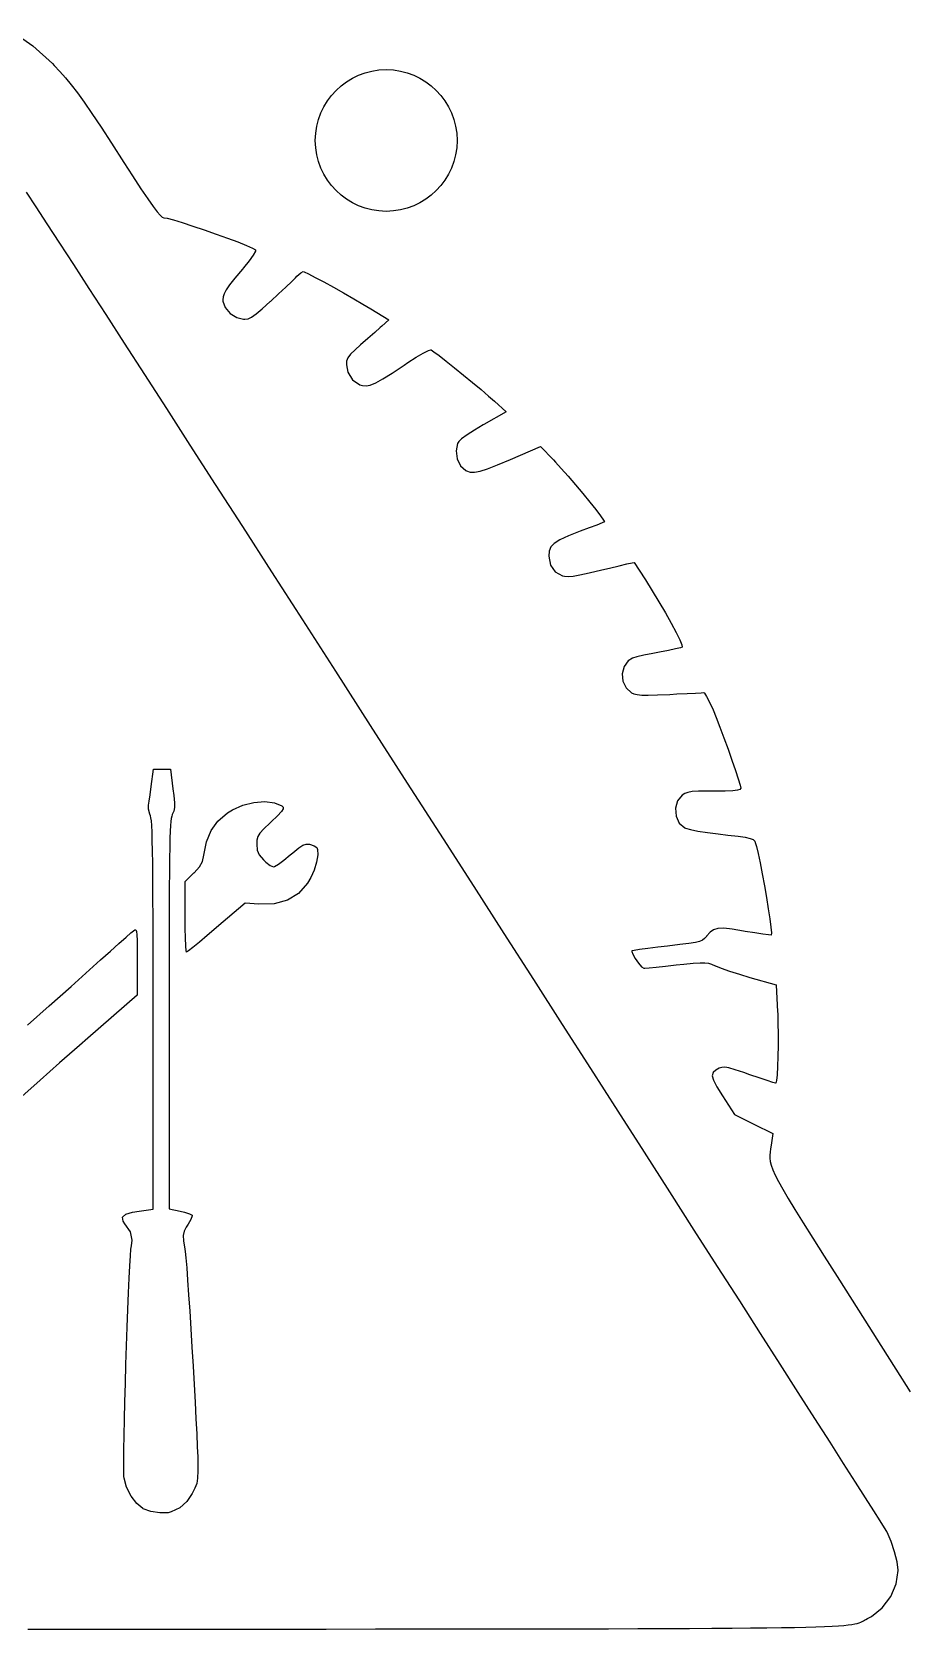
# Model space of a CAD drawing. Extents: x 48.4 to 111, y -108.5 to -46.5.
# Drawn here: x 100.87 to 105.79, y -84.86 to -75.84 of the extents above; entities that cross this region are included whole.
import ezdxf

# ---------------------------------------------------------------- set-up
doc = ezdxf.new("R2010")
doc.units = 0
doc.layers.add('BLACK', color=7, linetype='CONTINUOUS')

msp = doc.modelspace()

# ---------------------------------------------------------------- linework, layer by layer
at = {"layer": 'BLACK', "linetype": 'CONTINUOUS'}
for p, q in [((100.763312, -75.841262), (100.875085, -75.920003)), ((100.875085, -75.920003), (100.986458, -76.020323)), ((100.986458, -76.020323), (100.996567, -76.030479)), ((100.996567, -76.030479), (101.028821, -76.064222)), ((101.028821, -76.064222), (101.060268, -76.099664)), ((101.060268, -76.099664), (101.092483, -76.138984)), ((101.092483, -76.138984), (101.127043, -76.18436)), ((101.127043, -76.18436), (101.165524, -76.237971)), ((101.165524, -76.237971), (101.209504, -76.301997)), ((101.209504, -76.301997), (101.260557, -76.378615)), ((101.260557, -76.378615), (101.320262, -76.470005)), ((101.320262, -76.470005), (101.390193, -76.578346)), ((101.390193, -76.578346), (101.438292, -76.652893)), ((101.438292, -76.652893), (101.486092, -76.726103)), ((101.486092, -76.726103), (101.524329, -76.783347)), ((100.894668, -76.829419), (100.839631, -76.745584)), ((101.524329, -76.783347), (101.554243, -76.826339)), ((100.957316, -76.925253), (100.894668, -76.829419)), ((101.554243, -76.826339), (101.577073, -76.856793)), ((101.577073, -76.856793), (101.594056, -76.876423)), ((101.594056, -76.876423), (101.606433, -76.886945)), ((101.606433, -76.886945), (101.61544, -76.890071)), ((101.61544, -76.890071), (101.633477, -76.893076)), ((101.633477, -76.893076), (101.66981, -76.902775)), ((101.66981, -76.902775), (101.719463, -76.917864)), ((101.02784, -77.033497), (100.957316, -76.925253)), ((101.719463, -76.917864), (101.778573, -76.936993)), ((101.778573, -76.936993), (101.843278, -76.958815)), ((101.843278, -76.958815), (101.909716, -76.981981)), ((101.909716, -76.981981), (101.974025, -77.00514)), ((101.106506, -77.154561), (101.02784, -77.033497)), ((101.974025, -77.00514), (102.032343, -77.026945)), ((102.032343, -77.026945), (102.080806, -77.046047)), ((102.080806, -77.046047), (102.115554, -77.061096)), ((102.115554, -77.061096), (102.132724, -77.070743)), ((102.132107, -77.078339), (102.119833, -77.100553)), ((102.132724, -77.070743), (102.132107, -77.078339)), ((101.193579, -77.288856), (101.106506, -77.154561)), ((102.064712, -77.173291), (102.058883, -77.180256)), ((102.096595, -77.13337), (102.064712, -77.173291)), ((102.119833, -77.100553), (102.096595, -77.13337)), ((102.016381, -77.231617), (101.986313, -77.269689)), ((102.058883, -77.180256), (102.016381, -77.231617)), ((102.303678, -77.281474), (102.336914, -77.24959)), ((102.336914, -77.24959), (102.357921, -77.228541)), ((102.357921, -77.228541), (102.366405, -77.21986)), ((102.366405, -77.21986), (102.387535, -77.20103)), ((102.387535, -77.20103), (102.40054, -77.193522)), ((102.40054, -77.193522), (102.407235, -77.195621)), ((102.407235, -77.195621), (102.431599, -77.207009)), ((102.431599, -77.207009), (102.469589, -77.226558)), ((102.469589, -77.226558), (102.517638, -77.252301)), ((102.517638, -77.252301), (102.572179, -77.282269)), ((101.289324, -77.436791), (101.193579, -77.288856)), ((101.949726, -77.336874), (101.948407, -77.354492)), ((101.948407, -77.354492), (101.948756, -77.360831)), ((101.955085, -77.319047), (101.949726, -77.336874)), ((101.96658, -77.297742), (101.955085, -77.319047)), ((101.986313, -77.269689), (101.96658, -77.297742)), ((102.218351, -77.360859), (102.262671, -77.319971)), ((102.262671, -77.319971), (102.303678, -77.281474)), ((102.572179, -77.282269), (102.629643, -77.314495)), ((102.629643, -77.314495), (102.686466, -77.34701)), ((102.686466, -77.34701), (102.739077, -77.377845)), ((101.394008, -77.598777), (101.289324, -77.436791)), ((101.948756, -77.360831), (101.962094, -77.396897)), ((101.962094, -77.396897), (101.990186, -77.429877)), ((101.990186, -77.429877), (102.026754, -77.45394)), ((102.110466, -77.450787), (102.135513, -77.433289)), ((102.135513, -77.433289), (102.169323, -77.404976)), ((102.169323, -77.404976), (102.21556, -77.363409)), ((102.21556, -77.363409), (102.218351, -77.360859)), ((102.739077, -77.377845), (102.783912, -77.405034)), ((102.783912, -77.405034), (102.884236, -77.467387)), ((102.026754, -77.45394), (102.06552, -77.463257)), ((102.06552, -77.463257), (102.071996, -77.463093)), ((102.071996, -77.463093), (102.090515, -77.459909)), ((102.090515, -77.459909), (102.110466, -77.450787)), ((102.805492, -77.537038), (102.766404, -77.57151)), ((102.836654, -77.509519), (102.805492, -77.537038)), ((102.845323, -77.501848), (102.836654, -77.509519)), ((102.884236, -77.467387), (102.845323, -77.501848)), ((101.507895, -77.775224), (101.394008, -77.598777)), ((102.725816, -77.607266), (102.694832, -77.634989)), ((102.766404, -77.57151), (102.725816, -77.607266)), ((102.646704, -77.699555), (102.645221, -77.72095)), ((102.653311, -77.681139), (102.646704, -77.699555)), ((102.668276, -77.661137), (102.653311, -77.681139)), ((102.694832, -77.634989), (102.668276, -77.661137)), ((102.970686, -77.722063), (102.99227, -77.707792)), ((102.99227, -77.707792), (103.039647, -77.677844)), ((103.039647, -77.677844), (103.079596, -77.654464)), ((103.079596, -77.654464), (103.108442, -77.639741)), ((103.108442, -77.639741), (103.122509, -77.635764)), ((103.122509, -77.635764), (103.123131, -77.636033)), ((103.123131, -77.636033), (103.138916, -77.646442)), ((103.138916, -77.646442), (103.168315, -77.668484)), ((103.168315, -77.668484), (103.208062, -77.69951)), ((103.208062, -77.69951), (103.254888, -77.736873)), ((101.631252, -77.966543), (101.507895, -77.775224)), ((102.645221, -77.72095), (102.652591, -77.76281)), ((102.652591, -77.76281), (102.679086, -77.804617)), ((102.679086, -77.804617), (102.722055, -77.83338)), ((102.810919, -77.821778), (102.850821, -77.799545)), ((102.850821, -77.799545), (102.903106, -77.766741)), ((102.903106, -77.766741), (102.970686, -77.722063)), ((103.254888, -77.736873), (103.305525, -77.777925)), ((103.305525, -77.777925), (103.356705, -77.820018)), ((102.722055, -77.83338), (102.736364, -77.838104)), ((102.736364, -77.838104), (102.756604, -77.839754)), ((102.756604, -77.839754), (102.780484, -77.834747)), ((102.780484, -77.834747), (102.810919, -77.821778)), ((103.356705, -77.820018), (103.405161, -77.860505)), ((103.405161, -77.860505), (103.447624, -77.896739)), ((103.447624, -77.896739), (103.480827, -77.926071)), ((101.764344, -78.173143), (101.631252, -77.966543)), ((103.546566, -77.985868), (103.421329, -78.057725)), ((103.480827, -77.926071), (103.546566, -77.985868)), ((103.417217, -78.060092), (103.368588, -78.08922)), ((103.421329, -78.057725), (103.417217, -78.060092)), ((103.272751, -78.165522), (103.264882, -78.206143)), ((103.279727, -78.152947), (103.272751, -78.165522)), ((103.295469, -78.138589), (103.279727, -78.152947)), ((103.326548, -78.116366), (103.295469, -78.138589)), ((103.368588, -78.08922), (103.326548, -78.116366)), ((101.907436, -78.395436), (101.764344, -78.173143)), ((103.264882, -78.206143), (103.271254, -78.250376)), ((103.271254, -78.250376), (103.28992, -78.290073)), ((103.498114, -78.285752), (103.571005, -78.254798)), ((103.571005, -78.254798), (103.741017, -78.180941)), ((103.741017, -78.180941), (103.814356, -78.2577)), ((103.814356, -78.2577), (103.825059, -78.269069)), ((103.28992, -78.290073), (103.318935, -78.317083)), ((103.318935, -78.317083), (103.322544, -78.318927)), ((103.322544, -78.318927), (103.343262, -78.325839)), ((103.343262, -78.325839), (103.367942, -78.326777)), ((103.367942, -78.326777), (103.399819, -78.320942)), ((103.399819, -78.320942), (103.442131, -78.307533)), ((103.442131, -78.307533), (103.498114, -78.285752)), ((103.825059, -78.269069), (103.858368, -78.305861)), ((103.858368, -78.305861), (103.896846, -78.34989)), ((102.060795, -78.633831), (101.907436, -78.395436)), ((103.896846, -78.34989), (103.938002, -78.398133)), ((103.938002, -78.398133), (103.979346, -78.447564)), ((103.979346, -78.447564), (104.018388, -78.495159)), ((104.018388, -78.495159), (104.052637, -78.537894)), ((104.052637, -78.537894), (104.079603, -78.572745)), ((104.087997, -78.612907), (104.058029, -78.624877)), ((104.079603, -78.572745), (104.096796, -78.596686)), ((104.101447, -78.606905), (104.087997, -78.612907)), ((104.096796, -78.596686), (104.101724, -78.606694)), ((104.101724, -78.606694), (104.101447, -78.606905)), ((102.224685, -78.888739), (102.060795, -78.633831)), ((103.850266, -78.708049), (103.817912, -78.728217)), ((103.898495, -78.686095), (103.850266, -78.708049)), ((103.965174, -78.660202), (103.898495, -78.686095)), ((104.015702, -78.641185), (103.965174, -78.660202)), ((104.058029, -78.624877), (104.015702, -78.641185)), ((103.7894, -78.772221), (103.787529, -78.800574)), ((103.798576, -78.748855), (103.7894, -78.772221)), ((103.817912, -78.728217), (103.798576, -78.748855)), ((102.399372, -79.160569), (102.224685, -78.888739)), ((103.787529, -78.800574), (103.797314, -78.85233)), ((103.797314, -78.85233), (103.823493, -78.889965)), ((103.823493, -78.889965), (103.86534, -78.911837)), ((104.015902, -78.89536), (104.086225, -78.878425)), ((104.086225, -78.878425), (104.130445, -78.867635)), ((104.130445, -78.867635), (104.185047, -78.854653)), ((104.185047, -78.854653), (104.228777, -78.844663)), ((104.228777, -78.844663), (104.257991, -78.838491)), ((104.257991, -78.838491), (104.269046, -78.836964)), ((104.269046, -78.836964), (104.29832, -78.879668)), ((104.29832, -78.879668), (104.334153, -78.935021)), ((103.86534, -78.911837), (103.876321, -78.914269)), ((103.876321, -78.914269), (103.897445, -78.915734)), ((103.897445, -78.915734), (103.925255, -78.913449)), ((103.925255, -78.913449), (103.963492, -78.906846)), ((103.963492, -78.906846), (104.015902, -78.89536)), ((104.334153, -78.935021), (104.371773, -78.995717)), ((104.371773, -78.995717), (104.409453, -79.058712)), ((104.409453, -79.058712), (104.445467, -79.120967)), ((102.585122, -79.449733), (102.399372, -79.160569)), ((104.445467, -79.120967), (104.478089, -79.179438)), ((104.478089, -79.179438), (104.505593, -79.231085)), ((104.505593, -79.231085), (104.526252, -79.272865)), ((104.462562, -79.332861), (104.412959, -79.342066)), ((104.503498, -79.324471), (104.462562, -79.332861)), ((104.530984, -79.317927), (104.503498, -79.324471)), ((104.526252, -79.272865), (104.538341, -79.301736)), ((104.540133, -79.314657), (104.530984, -79.317927)), ((104.538341, -79.301736), (104.540133, -79.314657)), ((104.212117, -79.424231), (104.202444, -79.464787)), ((104.235057, -79.391467), (104.212117, -79.424231)), ((104.259436, -79.376261), (104.235057, -79.391467)), ((104.283788, -79.369044), (104.259436, -79.376261)), ((104.324091, -79.35959), (104.283788, -79.369044)), ((104.374111, -79.349287), (104.324091, -79.35959)), ((104.412959, -79.342066), (104.374111, -79.349287)), ((102.7822, -79.756641), (102.585122, -79.449733)), ((104.202444, -79.464787), (104.206193, -79.506983)), ((104.206193, -79.506983), (104.223515, -79.544666)), ((104.223515, -79.544666), (104.254565, -79.571683)), ((104.254565, -79.571683), (104.268009, -79.577589)), ((104.268009, -79.577589), (104.286934, -79.582377)), ((104.286934, -79.582377), (104.312768, -79.584913)), ((104.312768, -79.584913), (104.349389, -79.585356)), ((104.349389, -79.585356), (104.400674, -79.583867)), ((104.400674, -79.583867), (104.470501, -79.580606)), ((104.470501, -79.580606), (104.510392, -79.578578)), ((104.510392, -79.578578), (104.567817, -79.575669)), ((104.567817, -79.575669), (104.61492, -79.573297)), ((104.61492, -79.573297), (104.647658, -79.571665)), ((104.647658, -79.571665), (104.66199, -79.570977)), ((104.66199, -79.570977), (104.665898, -79.573869)), ((104.665898, -79.573869), (104.678258, -79.592806)), ((104.678258, -79.592806), (104.695271, -79.625535)), ((104.695271, -79.625535), (104.71447, -79.667517)), ((104.71447, -79.667517), (104.715051, -79.668865)), ((104.715051, -79.668865), (104.732799, -79.7121)), ((102.990872, -80.081703), (102.7822, -79.756641)), ((104.732799, -79.7121), (104.753684, -79.766059)), ((104.753684, -79.766059), (104.776312, -79.826777)), ((104.776312, -79.826777), (104.799287, -79.890289)), ((104.799287, -79.890289), (104.821214, -79.95263)), ((104.821214, -79.95263), (104.840697, -80.009834)), ((101.544153, -80.101598), (101.557366, -80.003257)), ((101.557366, -80.003257), (101.604963, -80.003257)), ((101.604963, -80.003257), (101.652559, -80.003257)), ((101.652559, -80.003257), (101.666689, -80.114129)), ((104.840697, -80.009834), (104.856341, -80.057937)), ((104.856341, -80.057937), (104.866751, -80.092974)), ((101.532425, -80.184146), (101.537877, -80.147015)), ((101.537877, -80.147015), (101.544153, -80.101598)), ((101.666689, -80.114129), (101.67123, -80.151363)), ((101.67123, -80.151363), (101.674986, -80.192326)), ((103.192981, -80.39662), (102.990872, -80.081703)), ((104.540915, -80.14985), (104.514919, -80.181956)), ((104.555061, -80.140419), (104.540915, -80.14985)), ((104.572134, -80.133966), (104.555061, -80.140419)), ((104.596433, -80.129941), (104.572134, -80.133966)), ((104.632259, -80.127793), (104.596433, -80.129941)), ((104.683912, -80.126971), (104.632259, -80.127793)), ((104.720321, -80.126885), (104.683912, -80.126971)), ((104.782735, -80.126473), (104.720321, -80.126885)), ((104.825823, -80.125013), (104.782735, -80.126473)), ((104.852725, -80.122175), (104.825823, -80.125013)), ((104.86658, -80.117624), (104.852725, -80.122175)), ((104.87053, -80.111029), (104.86658, -80.117624)), ((104.866751, -80.092974), (104.870531, -80.110979)), ((104.870531, -80.110979), (104.87053, -80.111029)), ((101.527816, -80.211177), (101.528664, -80.207176)), ((101.529279, -80.228148), (101.527816, -80.211177)), ((101.528664, -80.207176), (101.532425, -80.184146)), ((101.536765, -80.25662), (101.529279, -80.228148)), ((101.670959, -80.240938), (101.662887, -80.259677)), ((101.674944, -80.220336), (101.670959, -80.240938)), ((101.674986, -80.192326), (101.674944, -80.220336)), ((101.974135, -80.249451), (102.002231, -80.231752)), ((102.002231, -80.231752), (102.060575, -80.20657)), ((102.060575, -80.20657), (102.123331, -80.191093)), ((102.123331, -80.191093), (102.184751, -80.186057)), ((102.184751, -80.186057), (102.239085, -80.192197)), ((102.239085, -80.192197), (102.280585, -80.210248)), ((102.278676, -80.242498), (102.256596, -80.265815)), ((102.288478, -80.227611), (102.278676, -80.242498)), ((102.280585, -80.210248), (102.288213, -80.217844)), ((102.288213, -80.217844), (102.288478, -80.227611)), ((104.514919, -80.181956), (104.50307, -80.223887)), ((104.50307, -80.223887), (104.506363, -80.267805)), ((101.539868, -80.265975), (101.536765, -80.25662)), ((101.542474, -80.277051), (101.539868, -80.265975)), ((101.544779, -80.295253), (101.542474, -80.277051)), ((101.546799, -80.321817), (101.544779, -80.295253)), ((101.548553, -80.357982), (101.546799, -80.321817)), ((101.652597, -80.321262), (101.650919, -80.352627)), ((101.654557, -80.297728), (101.652597, -80.321262)), ((101.656819, -80.280692), (101.654557, -80.297728)), ((101.659405, -80.268824), (101.656819, -80.280692)), ((101.662335, -80.260793), (101.659405, -80.268824)), ((101.662887, -80.259677), (101.662335, -80.260793)), ((101.881919, -80.34926), (101.92028, -80.296205)), ((101.92028, -80.296205), (101.974135, -80.249451)), ((102.21473, -80.305872), (102.179446, -80.339957)), ((102.220028, -80.300869), (102.21473, -80.305872)), ((102.256596, -80.265815), (102.220028, -80.300869)), ((104.506363, -80.267805), (104.52425, -80.307054)), ((104.52425, -80.307054), (104.556181, -80.334982)), ((101.550055, -80.404985), (101.548553, -80.357982)), ((101.551323, -80.464065), (101.550055, -80.404985)), ((101.649501, -80.393155), (101.648321, -80.444176)), ((101.650919, -80.352627), (101.649501, -80.393155)), ((101.841156, -80.488066), (101.856193, -80.413748)), ((101.856193, -80.413748), (101.881919, -80.34926)), ((102.140432, -80.403122), (102.139469, -80.427202)), ((102.145368, -80.383765), (102.140432, -80.403122)), ((102.157349, -80.364316), (102.145368, -80.383765)), ((102.179446, -80.339957), (102.157349, -80.364316)), ((103.366022, -80.666298), (103.192981, -80.39662)), ((104.556181, -80.334982), (104.559681, -80.336526)), ((104.559681, -80.336526), (104.58662, -80.344029)), ((104.58662, -80.344029), (104.629559, -80.352515)), ((104.629559, -80.352515), (104.683351, -80.361054)), ((104.683351, -80.361054), (104.74285, -80.368715)), ((104.74285, -80.368715), (104.798371, -80.375034)), ((104.798371, -80.375034), (104.85586, -80.38188)), ((104.85586, -80.38188), (104.896572, -80.387771)), ((104.896572, -80.387771), (104.923677, -80.393736)), ((104.923677, -80.393736), (104.940348, -80.400802)), ((104.940348, -80.400802), (104.949757, -80.409996)), ((104.949757, -80.409996), (104.955076, -80.422346)), ((104.955076, -80.422346), (104.959477, -80.438879)), ((101.552374, -80.536459), (101.551323, -80.464065)), ((101.64736, -80.507023), (101.646595, -80.583027)), ((101.648321, -80.444176), (101.64736, -80.507023)), ((101.832762, -80.523801), (101.841156, -80.488066)), ((102.139469, -80.427202), (102.141833, -80.459821)), ((102.141833, -80.459821), (102.152939, -80.48706)), ((102.152939, -80.48706), (102.177681, -80.515752)), ((102.293036, -80.517323), (102.328677, -80.487494)), ((102.328677, -80.487494), (102.343489, -80.474456)), ((102.343489, -80.474456), (102.376558, -80.447049)), ((102.376558, -80.447049), (102.400038, -80.431823)), ((102.400038, -80.431823), (102.418696, -80.426138)), ((102.418696, -80.426138), (102.4373, -80.427355)), ((102.4373, -80.427355), (102.463138, -80.435265)), ((102.463138, -80.435265), (102.479426, -80.44606)), ((102.483625, -80.486577), (102.476513, -80.527719)), ((102.479426, -80.44606), (102.483073, -80.455687)), ((102.483073, -80.455687), (102.483625, -80.486577)), ((104.959477, -80.438879), (104.968965, -80.478255)), ((104.968965, -80.478255), (104.980442, -80.532225)), ((101.553224, -80.623405), (101.552374, -80.536459)), ((101.646595, -80.583027), (101.646006, -80.673519)), ((101.734867, -80.637318), (101.784357, -80.588746)), ((101.784357, -80.588746), (101.785454, -80.587668)), ((101.785454, -80.587668), (101.815866, -80.554041)), ((101.815866, -80.554041), (101.832762, -80.523801)), ((102.177681, -80.515752), (102.190241, -80.527406)), ((102.190241, -80.527406), (102.216067, -80.546447)), ((102.216067, -80.546447), (102.234832, -80.553965)), ((102.234832, -80.553965), (102.239968, -80.552686)), ((102.239968, -80.552686), (102.261815, -80.540223)), ((102.261815, -80.540223), (102.293036, -80.517323)), ((102.463106, -80.572471), (102.444774, -80.614192)), ((102.476513, -80.527719), (102.463106, -80.572471)), ((104.980442, -80.532225), (104.992567, -80.594327)), ((104.992567, -80.594327), (105.004712, -80.660789)), ((101.553889, -80.72614), (101.553224, -80.623405)), ((101.646006, -80.673519), (101.645572, -80.779831)), ((101.734867, -80.837278), (101.734867, -80.637318)), ((102.425201, -80.646782), (102.37459, -80.704267)), ((102.444774, -80.614192), (102.425201, -80.646782)), ((103.536082, -80.931384), (103.366022, -80.666298)), ((105.004712, -80.660789), (105.016248, -80.727839)), ((101.554386, -80.845902), (101.553889, -80.72614)), ((101.645572, -80.779831), (101.64527, -80.903294)), ((102.073657, -80.759383), (101.912691, -80.89737)), ((102.151378, -80.764944), (102.073657, -80.759383)), ((102.238634, -80.762857), (102.151378, -80.764944)), ((102.31272, -80.742795), (102.238634, -80.762857)), ((102.37459, -80.704267), (102.31272, -80.742795)), ((105.016248, -80.727839), (105.026548, -80.791704)), ((101.554732, -80.98393), (101.554386, -80.845902)), ((101.735315, -80.901425), (101.734867, -80.837278)), ((105.026548, -80.791704), (105.034985, -80.84861)), ((105.034985, -80.84861), (105.040931, -80.894787)), ((101.362028, -80.986297), (101.401646, -80.951192)), ((101.401646, -80.951192), (101.42975, -80.926687)), ((101.42975, -80.926687), (101.443788, -80.91505)), ((101.443788, -80.91505), (101.451013, -80.910519)), ((101.451013, -80.910519), (101.456801, -80.910586)), ((101.456801, -80.910586), (101.460744, -80.918691)), ((101.460744, -80.918691), (101.463195, -80.937723)), ((101.463195, -80.937723), (101.464507, -80.970568)), ((101.64527, -80.903294), (101.645081, -81.045241)), ((101.73656, -80.956931), (101.735315, -80.901425)), ((101.738451, -81.000252), (101.73656, -80.956931)), ((101.860442, -80.941825), (101.815463, -80.979483)), ((101.911217, -80.898634), (101.860442, -80.941825)), ((101.912691, -80.89737), (101.911217, -80.898634)), ((103.702753, -81.191239), (103.536082, -80.931384)), ((104.666542, -80.959346), (104.65514, -80.96834)), ((104.676758, -80.947491), (104.666542, -80.959346)), ((104.678128, -80.945763), (104.676758, -80.947491)), ((104.697416, -80.923955), (104.678128, -80.945763)), ((104.71735, -80.909635), (104.697416, -80.923955)), ((104.742086, -80.902287), (104.71735, -80.909635)), ((104.775777, -80.901394), (104.742086, -80.902287)), ((104.822579, -80.906437), (104.775777, -80.901394)), ((104.886646, -80.916901), (104.822579, -80.906437)), ((104.89631, -80.918606), (104.886646, -80.916901)), ((104.949976, -80.927774), (104.89631, -80.918606)), ((104.995048, -80.934819), (104.949976, -80.927774)), ((105.027251, -80.939121), (104.995048, -80.934819)), ((105.042306, -80.940061), (105.027251, -80.939121)), ((105.040931, -80.894787), (105.043757, -80.926461)), ((105.042837, -80.939859), (105.042306, -80.940061)), ((105.043757, -80.926461), (105.042837, -80.939859)), ((101.258452, -81.079231), (101.313446, -81.029733)), ((101.313446, -81.029733), (101.362028, -80.986297)), ((101.464507, -80.970568), (101.465035, -81.020116)), ((101.465035, -81.020116), (101.465132, -81.089254)), ((101.554943, -81.141461), (101.554732, -80.98393)), ((101.645081, -81.045241), (101.644983, -81.207003)), ((101.740838, -81.027845), (101.738451, -81.000252)), ((101.743296, -81.036299), (101.740838, -81.027845)), ((101.754092, -81.029015), (101.743296, -81.036299)), ((101.77908, -81.009311), (101.754092, -81.029015)), ((101.815463, -80.979483), (101.77908, -81.009311)), ((104.256605, -81.029276), (104.255769, -81.031866)), ((104.255769, -81.031866), (104.261469, -81.048334)), ((104.269174, -81.026156), (104.256605, -81.029276)), ((104.261469, -81.048334), (104.275768, -81.072785)), ((104.300361, -81.021172), (104.269174, -81.026156)), ((104.346432, -81.014841), (104.300361, -81.021172)), ((104.403653, -81.007682), (104.346432, -81.014841)), ((104.456938, -81.001482), (104.403653, -81.007682)), ((104.527158, -80.99347), (104.456938, -81.001482)), ((104.578562, -80.987038), (104.527158, -80.99347)), ((104.614676, -80.981297), (104.578562, -80.987038)), ((104.639027, -80.975361), (104.614676, -80.981297)), ((104.65514, -80.96834), (104.639027, -80.975361)), ((101.092417, -81.229049), (101.216199, -81.117458)), ((101.216199, -81.117458), (101.258452, -81.079231)), ((101.465132, -81.089254), (101.465132, -81.278877)), ((101.555036, -81.319732), (101.554943, -81.141461)), ((104.275768, -81.072785), (104.294052, -81.098532)), ((104.294052, -81.098532), (104.311709, -81.118888)), ((104.311709, -81.118888), (104.324126, -81.127165)), ((104.324126, -81.127165), (104.329029, -81.126874)), ((104.329029, -81.126874), (104.353565, -81.124633)), ((104.353565, -81.124633), (104.394136, -81.120543)), ((104.394136, -81.120543), (104.446519, -81.115035)), ((104.446519, -81.115035), (104.506493, -81.108539)), ((104.506493, -81.108539), (104.550025, -81.103795)), ((104.550025, -81.103795), (104.603281, -81.098395)), ((104.603281, -81.098395), (104.641214, -81.095641)), ((104.641214, -81.095641), (104.668121, -81.095615)), ((104.668121, -81.095615), (104.688298, -81.098399)), ((104.688298, -81.098399), (104.706043, -81.104075)), ((104.706043, -81.104075), (104.725652, -81.112726)), ((104.725652, -81.112726), (104.728402, -81.113964)), ((104.728402, -81.113964), (104.76036, -81.126379)), ((104.76036, -81.126379), (104.807344, -81.142558)), ((104.807344, -81.142558), (104.863475, -81.160543)), ((100.968293, -81.339739), (101.092417, -81.229049)), ((101.644983, -81.207003), (101.644955, -81.389911)), ((103.865628, -81.445224), (103.702753, -81.191239)), ((104.863475, -81.160543), (104.922875, -81.178377)), ((104.922875, -81.178377), (105.07075, -81.221199)), ((105.07075, -81.221199), (105.078923, -81.373666)), ((101.465132, -81.278877), (101.186969, -81.521799)), ((101.555044, -81.397789), (101.555036, -81.319732)), ((100.845686, -81.447935), (100.968293, -81.339739)), ((101.555044, -82.486044), (101.555044, -81.397789)), ((101.644955, -81.389911), (101.644955, -82.485469)), ((105.078923, -81.373666), (105.079383, -81.382854)), ((105.079383, -81.382854), (105.081127, -81.437333)), ((104.024298, -81.692702), (103.865628, -81.445224)), ((105.081127, -81.437333), (105.081789, -81.498641)), ((105.081789, -81.498641), (105.081473, -81.562592)), ((101.139518, -81.563269), (101.027117, -81.661739)), ((101.186969, -81.521799), (101.139518, -81.563269)), ((105.081473, -81.562592), (105.080284, -81.624998)), ((101.027117, -81.661739), (100.917683, -81.757931)), ((105.078325, -81.681675), (105.075703, -81.728436)), ((105.080284, -81.624998), (105.078325, -81.681675)), ((100.917683, -81.757931), (100.812968, -81.850291)), ((104.178353, -81.933034), (104.024298, -81.692702)), ((104.714871, -81.716151), (104.710044, -81.734102)), ((104.710044, -81.734102), (104.716965, -81.759425)), ((104.731022, -81.701923), (104.714871, -81.716151)), ((104.716965, -81.759425), (104.736055, -81.795773)), ((104.749784, -81.691756), (104.731022, -81.701923)), ((104.763735, -81.686717), (104.749784, -81.691756)), ((104.780512, -81.685791), (104.763735, -81.686717)), ((104.804124, -81.689825), (104.780512, -81.685791)), ((104.838577, -81.699666), (104.804124, -81.689825)), ((104.887879, -81.716158), (104.838577, -81.699666)), ((104.922148, -81.72815), (104.887879, -81.716158)), ((104.974824, -81.746418), (104.922148, -81.72815)), ((105.019299, -81.761257), (104.974824, -81.746418)), ((105.05161, -81.771388), (105.019299, -81.761257)), ((105.067795, -81.775534), (105.05161, -81.771388)), ((105.068885, -81.775463), (105.067795, -81.775534)), ((105.072521, -81.761094), (105.068885, -81.775463)), ((105.075703, -81.728436), (105.072521, -81.761094)), ((104.736055, -81.795773), (104.767738, -81.846796)), ((104.767738, -81.846796), (104.835882, -81.953296)), ((104.327387, -82.165581), (104.178353, -81.933034)), ((104.835882, -81.953296), (104.943888, -82.006948)), ((104.943888, -82.006948), (105.051894, -82.0606)), ((105.042886, -82.124915), (105.039646, -82.145993)), ((105.051894, -82.0606), (105.042886, -82.124915)), ((104.470989, -82.389707), (104.327387, -82.165581)), ((105.034803, -82.18219), (105.034606, -82.199582)), ((105.034606, -82.199582), (105.036804, -82.2182)), ((105.036711, -82.16475), (105.034803, -82.18219)), ((105.039646, -82.145993), (105.036711, -82.16475)), ((105.036804, -82.2182), (105.042081, -82.239314)), ((105.042081, -82.239314), (105.05112, -82.264196)), ((105.05112, -82.264196), (105.064608, -82.294116)), ((105.064608, -82.294116), (105.083226, -82.330347)), ((104.608753, -82.604772), (104.470989, -82.389707)), ((105.083226, -82.330347), (105.107661, -82.374159)), ((105.107661, -82.374159), (105.138595, -82.426825)), ((101.475321, -82.498454), (101.515708, -82.492172)), ((101.515708, -82.492172), (101.555044, -82.486044)), ((101.644955, -82.485469), (101.706574, -82.49826)), ((105.138595, -82.426825), (105.176713, -82.489614)), ((105.176713, -82.489614), (105.222699, -82.5638)), ((101.382174, -82.532784), (101.400071, -82.515273)), ((101.385277, -82.555539), (101.382174, -82.532784)), ((101.3953, -82.568874), (101.385277, -82.555539)), ((101.426218, -82.614525), (101.3953, -82.568874)), ((101.400071, -82.515273), (101.438164, -82.504218)), ((101.438164, -82.504218), (101.475321, -82.498454)), ((101.706574, -82.49826), (101.732113, -82.504296)), ((101.732113, -82.504296), (101.76066, -82.513297)), ((101.751911, -82.57215), (101.740822, -82.589056)), ((101.767736, -82.545058), (101.751911, -82.57215)), ((101.76066, -82.513297), (101.774193, -82.520762)), ((101.77473, -82.525231), (101.767736, -82.545058)), ((101.774193, -82.520762), (101.77473, -82.525231)), ((105.222699, -82.5638), (105.277237, -82.650652)), ((101.437002, -82.662223), (101.426218, -82.614525)), ((101.432277, -82.693792), (101.437002, -82.662223)), ((101.729287, -82.611923), (101.724965, -82.63537)), ((101.724965, -82.63537), (101.726965, -82.666543)), ((101.726965, -82.666543), (101.734395, -82.712587)), ((101.740822, -82.589056), (101.729287, -82.611923)), ((104.740269, -82.810139), (104.608753, -82.604772)), ((105.277237, -82.650652), (105.341011, -82.751443)), ((101.423322, -82.806352), (101.426638, -82.750581)), ((101.426638, -82.750581), (101.429649, -82.712217)), ((101.429649, -82.712217), (101.432277, -82.693792)), ((101.734395, -82.712587), (101.736109, -82.725345)), ((101.736109, -82.725345), (101.739686, -82.76236)), ((101.739686, -82.76236), (101.744139, -82.81738)), ((105.341011, -82.751443), (105.414706, -82.867444)), ((101.419784, -82.876994), (101.423322, -82.806352)), ((101.744139, -82.81738), (101.749305, -82.887667)), ((104.865129, -83.005168), (104.740269, -82.810139)), ((101.416102, -82.959975), (101.419784, -82.876994)), ((101.749305, -82.887667), (101.755018, -82.970484)), ((105.414706, -82.867444), (105.499006, -82.999925)), ((101.412358, -83.052761), (101.416102, -82.959975)), ((101.755018, -82.970484), (101.761115, -83.063095)), ((104.982925, -83.189223), (104.865129, -83.005168)), ((105.499006, -82.999925), (105.594594, -83.15016)), ((101.40863, -83.152819), (101.412358, -83.052761)), ((101.761115, -83.063095), (101.767432, -83.162761)), ((101.405, -83.257614), (101.40863, -83.152819)), ((101.767432, -83.162761), (101.773805, -83.266746)), ((105.093248, -83.361664), (104.982925, -83.189223)), ((105.594594, -83.15016), (105.661602, -83.255701)), ((101.401547, -83.364613), (101.405, -83.257614)), ((101.773805, -83.266746), (101.78007, -83.372313)), ((105.661602, -83.255701), (105.746279, -83.389604)), ((101.398352, -83.471282), (101.401547, -83.364613)), ((101.78007, -83.372313), (101.786062, -83.476724)), ((105.19569, -83.521853), (105.093248, -83.361664)), ((105.746279, -83.389604), (105.826628, -83.51726)), ((101.395495, -83.575088), (101.398352, -83.471282)), ((101.786062, -83.476724), (101.791618, -83.577242)), ((101.393055, -83.673498), (101.395495, -83.575088)), ((101.791618, -83.577242), (101.796574, -83.671131)), ((105.289842, -83.669153), (105.19569, -83.521853)), ((101.391114, -83.763977), (101.393055, -83.673498)), ((101.796574, -83.671131), (101.800765, -83.755653)), ((101.800765, -83.755653), (101.804027, -83.828071)), ((105.375295, -83.802924), (105.289842, -83.669153)), ((101.389046, -83.911009), (101.389751, -83.843992)), ((101.389751, -83.843992), (101.391114, -83.763977)), ((101.804027, -83.828071), (101.806197, -83.885648)), ((105.451643, -83.92253), (105.375295, -83.802924)), ((101.389079, -83.962495), (101.389046, -83.911009)), ((101.806197, -83.885648), (101.80711, -83.925646)), ((101.80711, -83.925646), (101.807123, -83.964907)), ((105.518475, -84.02733), (105.451643, -83.92253)), ((101.389932, -83.995915), (101.389079, -83.962495)), ((101.390777, -84.005669), (101.389932, -83.995915)), ((101.405093, -84.056079), (101.390777, -84.005669)), ((101.805396, -84.005066), (101.800419, -84.034829)), ((101.807123, -83.964907), (101.805396, -84.005066)), ((105.575383, -84.116688), (105.518475, -84.02733)), ((101.430475, -84.106313), (101.405093, -84.056079)), ((101.462406, -84.149113), (101.430475, -84.106313)), ((101.77533, -84.091231), (101.745054, -84.13725)), ((101.790846, -84.061212), (101.77533, -84.091231)), ((101.800419, -84.034829), (101.790846, -84.061212)), ((105.62196, -84.189965), (105.575383, -84.116688)), ((101.496371, -84.177215), (101.462406, -84.149113)), ((101.498015, -84.178091), (101.496371, -84.177215)), ((101.541801, -84.193605), (101.498015, -84.178091)), ((101.592665, -84.201438), (101.541801, -84.193605)), ((101.639721, -84.200334), (101.592665, -84.201438)), ((101.657166, -84.196455), (101.639721, -84.200334)), ((101.705973, -84.17351), (101.657166, -84.196455)), ((101.745054, -84.13725), (101.705973, -84.17351)), ((105.657797, -84.246523), (105.62196, -84.189965)), ((105.682484, -84.285724), (105.657797, -84.246523)), ((105.695615, -84.306929), (105.682484, -84.285724)), ((105.697625, -84.310391), (105.695615, -84.306929)), ((105.720106, -84.362285), (105.697625, -84.310391)), ((105.739371, -84.421268), (105.720106, -84.362285)), ((105.752956, -84.478545), (105.739371, -84.421268)), ((105.758393, -84.525317), (105.752956, -84.478545)), ((105.747627, -84.602726), (105.758407, -84.527251)), ((105.758407, -84.527251), (105.758393, -84.525317)), ((105.717123, -84.673949), (105.747627, -84.602726)), ((105.607957, -84.7863), (105.669648, -84.736585)), ((105.669648, -84.736585), (105.717123, -84.673949)), ((105.344045, -84.842812), (105.386111, -84.840901)), ((105.386111, -84.840901), (105.421898, -84.838826)), ((105.421898, -84.838826), (105.452023, -84.83658)), ((105.452023, -84.83658), (105.477102, -84.834155)), ((105.477102, -84.834155), (105.497751, -84.831545)), ((105.497751, -84.831545), (105.514589, -84.828744)), ((105.514589, -84.828744), (105.52823, -84.825743)), ((105.52823, -84.825743), (105.539291, -84.822537)), ((105.539291, -84.822537), (105.54839, -84.819118)), ((105.54839, -84.819118), (105.556142, -84.815479)), ((105.556142, -84.815479), (105.563165, -84.811614)), ((105.563165, -84.811614), (105.570074, -84.807516)), ((105.570074, -84.807516), (105.577487, -84.803177)), ((105.577487, -84.803177), (105.58602, -84.798591)), ((105.58602, -84.798591), (105.607957, -84.7863)), ((100.847679, -84.857328), (101.225412, -84.857289)), ((101.225412, -84.857289), (101.582069, -84.857252)), ((101.582069, -84.857252), (101.918266, -84.85721)), ((101.918266, -84.85721), (102.234619, -84.857155)), ((102.234619, -84.857155), (102.531745, -84.857081)), ((102.531745, -84.857081), (102.81026, -84.85698)), ((102.81026, -84.85698), (103.070782, -84.856846)), ((103.070782, -84.856846), (103.313926, -84.856673)), ((103.313926, -84.856673), (103.540309, -84.856452)), ((103.540309, -84.856452), (103.750549, -84.856177)), ((103.750549, -84.856177), (103.94526, -84.855842)), ((103.94526, -84.855842), (104.125061, -84.855439)), ((104.125061, -84.855439), (104.290567, -84.854962)), ((104.290567, -84.854962), (104.442396, -84.854403)), ((104.442396, -84.854403), (104.581163, -84.853755)), ((104.581163, -84.853755), (104.707486, -84.853013)), ((104.707486, -84.853013), (104.82198, -84.852168)), ((104.82198, -84.852168), (104.925263, -84.851214)), ((104.925263, -84.851214), (105.01795, -84.850144)), ((105.01795, -84.850144), (105.10066, -84.848951)), ((105.10066, -84.848951), (105.174007, -84.847628)), ((105.174007, -84.847628), (105.23861, -84.846169)), ((105.23861, -84.846169), (105.295083, -84.844566)), ((105.295083, -84.844566), (105.344045, -84.842812))]:
    msp.add_line(p, q, dxfattribs=at)
at = {"layer": 'BLACK'}
msp.add_circle((102.87, -76.454), 0.4, dxfattribs=at)

doc.saveas('drawing.dxf')
